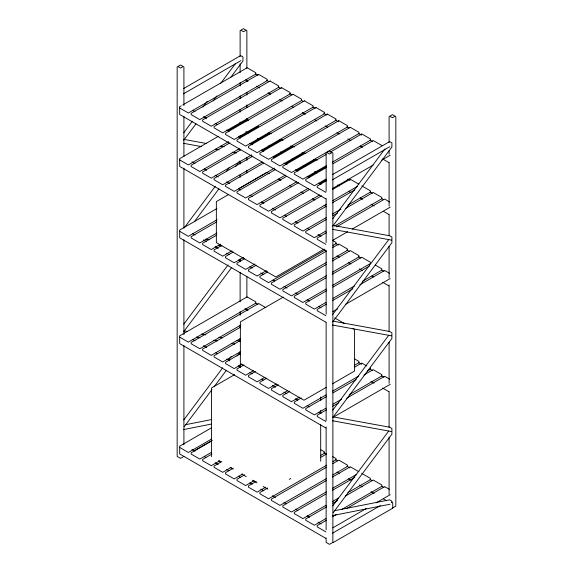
<?xml version="1.0" encoding="UTF-8"?>
<svg xmlns="http://www.w3.org/2000/svg" width="573" height="573" viewBox="0 0 573 573"><rect width="100%" height="100%" fill="white"/><g stroke="black" fill="none" stroke-linecap="round" stroke-linejoin="round"><path stroke-width="0.86" d="M183.761 132.75L192.284 121.347M202.935 107.101L207.197 101.407M220.512 83.594L235.424 63.653M183.711 140.235L195.98 123.825M213.056 100.984L216.787 95.992M230.661 77.434L242.938 61.017L242.938 56.885L240.689 55.588L183.424 88.65M184.305 227.746L215.247 186.354M226.457 171.37L229.121 167.796M194.383 221.687L218.922 188.854M235.467 166.729L239.736 161.02M183.768 324.182L228.054 264.948M183.711 331.674L231.728 267.448M332.727 218.75L384.92 148.944M183.768 419.902L222.718 367.802M228.591 359.951L231.256 356.385M332.669 226.242L391.896 147.025L391.896 142.892L389.647 141.588L332.383 174.65M184.227 426.706L211.981 389.583M214.116 386.725L226.392 370.308M237.064 356.026L240.266 351.743M332.734 314.462L388.759 239.528M332.669 321.962L391.896 242.744L391.896 237.072L389.647 235.768L333.035 225.418M332.734 410.182L388.759 335.248M332.669 417.681L391.896 338.464L391.896 332.791L389.647 331.488L333.035 321.138M332.734 505.902L388.759 430.968M333.185 512.706L391.896 434.184L391.896 428.511L389.647 427.207L333.035 416.858M182.508 66.948L180.538 68.08L178.575 66.948M245.466 30.598L243.496 31.73L241.527 30.598M183.353 93.886L240.868 60.674M181.247 105.804L179.693 106.7L179.693 114.493L325.851 198.874M182.794 104.909L247.149 67.757L255.802 72.75L255.802 74.046L188.345 112.996L179.693 108.003M218.463 136.245L179.693 158.628L179.693 166.421L325.851 250.802M227.768 130.873L247.149 119.685L248.596 120.516M228.663 141.646L188.345 164.924L179.693 159.924M229.923 142.863L191.153 165.246L191.153 166.542L199.805 171.535L239.342 148.708M239.228 137.491L258.609 126.304M240.603 149.925L202.613 171.864L202.613 173.161L211.265 178.153L251.583 154.875M250.688 144.109L270.069 132.915L271.509 133.745M252.836 156.092L214.073 178.475L214.073 179.772L222.718 184.771L262.262 161.937M262.14 150.72L281.529 139.533L282.969 140.364M263.523 163.155L225.533 185.093L225.533 186.39L234.178 191.382L274.496 168.104M273.6 157.339L292.989 146.151L294.429 146.982M228.613 194.505L216.35 201.581L216.35 242.615L275.864 276.974L324.16 249.097M238.583 188.753L266.939 172.373L269.26 173.712M275.756 169.329L236.993 191.704L236.993 193.008L245.638 198L285.182 175.166M285.06 163.957L304.442 152.762L305.889 153.593M216.916 208.543L179.693 230.031L179.693 237.816L325.851 322.198M286.443 176.391L248.446 198.322L248.446 199.619L257.098 204.611L296.642 181.784M296.52 170.568L315.902 159.38L317.342 160.211M326.073 154.502L294.286 172.86L294.286 174.156L302.931 179.148L326.195 165.719M329.948 152.268L361.735 133.917L370.387 138.91L370.387 140.206L332.397 162.138M331.473 152.948L329.504 154.087L327.534 152.948M394.425 116.598L392.462 117.737L390.492 116.598M217.031 219.76L188.345 236.32L179.693 231.327M216.744 221.873L191.153 236.642L191.153 237.945L199.805 242.938L216.859 233.089M298.676 182.558L259.906 204.941L259.906 206.237L268.558 211.229L308.095 188.402M307.98 177.186L326.589 166.442M326.674 167.388L305.738 179.478L305.738 180.774L314.391 185.767L326.023 179.048M332.877 163.806L373.195 140.528L381.847 145.521M216.573 235.202L202.613 243.26L202.613 244.556L211.265 249.549L220.569 244.177M310.136 189.176L271.366 211.552L271.366 212.855L280.011 217.847L319.555 195.013M319.44 183.804L326.417 179.772M326.503 180.717L317.198 186.089L317.198 187.385L325.851 192.378M332.311 179.886L389.833 146.681M221.823 245.402L214.073 249.878L214.073 251.175L222.718 256.167L232.022 250.795M332.827 188.352L373.145 165.074M381.675 160.154L390.206 155.226M321.589 195.787L282.826 218.17L282.826 219.466L291.471 224.458L326.366 204.317M332.447 189.52L350.282 179.227L358.927 184.22M233.283 252.013L225.533 256.489L225.533 257.793L234.178 262.785L243.482 257.413M332.569 200.736L357.38 186.411M326.073 206.43L294.286 224.788L294.286 226.084L302.931 231.077L326.195 217.647M332.276 202.849L354.759 189.871M244.743 258.631L236.993 263.107L236.993 264.404L245.638 269.396L254.942 264.024M332.397 214.066L340.921 209.145M347.904 205.113L370.387 192.134L370.387 190.83L361.735 185.838M326.674 219.316L305.738 231.399L305.738 232.702L314.391 237.695L326.023 230.976M332.877 215.734L337.533 213.049M345.283 208.572L373.195 192.456L381.847 197.449L381.847 198.745L334.546 226.056M256.203 265.249L248.446 269.725L248.446 271.022L257.098 276.014L266.402 270.642M326.503 232.645L317.198 238.017L317.198 239.313L325.851 244.306M336.587 226.829L384.655 199.075L389.697 201.983M267.663 271.86L259.906 276.336L259.906 277.64L268.558 282.632L325.156 249.95M332.827 240.28L347.56 231.771M352.209 229.085L390.206 207.154M332.906 245.473L336.007 243.683L336.007 242.386L332.404 240.309M326.417 251.175L271.366 282.955L271.366 284.251L280.011 289.243L326.531 262.384M332.619 247.593L338.822 244.012L347.467 249.004L347.467 250.301L332.734 258.803M326.245 264.504L282.826 289.573L282.826 290.869L291.471 295.861L326.366 275.72M332.447 260.923L350.282 250.623L358.927 255.615L358.927 256.919L332.569 272.139M283.284 297.093L240.359 321.876L240.359 363.49L303.998 400.233L326.223 387.398M240.123 325.464L199.805 348.735L191.153 343.743L191.153 342.446L258.609 303.504L265.815 307.665M240.603 327.126L202.613 349.064L202.613 350.361L211.265 355.353L240.724 338.342M326.073 277.833L294.286 296.184L294.286 297.487L302.931 302.48L326.195 289.05M332.276 274.252L361.735 257.241L370.387 262.233L370.387 263.53L332.397 285.469M240.431 340.455L214.073 355.675L214.073 356.979L222.718 361.971L240.553 351.672M326.674 290.712L305.738 302.802L305.738 304.098L314.391 309.091L326.023 302.379M332.877 287.137L369.32 266.094M332.999 298.347L354.708 285.812M362.458 281.336L381.847 270.148L381.847 268.852L375.358 265.106M240.266 353.792L225.533 362.294L225.533 363.59L234.178 368.582L241.935 364.106M326.503 304.048L317.198 309.42L317.198 310.716L325.851 315.709M332.705 300.467L352.868 288.828M359.844 284.795L384.655 270.47L389.697 273.385M332.827 311.676L337.476 308.99M345.233 304.514L390.206 278.557M243.969 364.879L236.993 368.912L236.993 370.208L245.638 375.2L253.388 370.724M234.565 374.649L211.573 387.928L211.573 456.652M255.429 371.497L248.446 375.523L248.446 376.826L257.098 381.819L264.848 377.342M266.882 378.108L259.906 382.141L259.906 383.437L268.558 388.43L276.308 383.953M278.342 384.727L271.366 388.759L271.366 390.055L280.011 395.048L287.768 390.571M211.487 427.823L179.693 446.174L179.693 453.966L325.851 538.348M289.802 391.345L282.826 395.37L282.826 396.666L291.471 401.666L299.228 397.189M211.602 439.04L188.345 452.469L179.693 447.477M183.912 456.402L180.538 458.35L177.164 456.402L177.164 66.948L180.538 65L183.912 66.948L183.912 105.446M194.254 450.75L212.053 440.479M212.089 440.709L191.153 452.792L191.153 454.088L199.805 459.08L211.43 452.369M354.279 365.402L358.927 362.716L358.927 361.42L354.601 358.92M301.262 397.956L294.286 401.988L294.286 403.285L302.931 408.277L326.195 394.847M354.759 367.071L361.735 363.046L366.784 365.954M332.361 383.86L354.587 371.025L354.587 329.411L353.054 328.522M211.917 454.038L202.613 459.41L202.613 460.706L211.265 465.699L219.788 460.778M332.397 391.266L358.755 376.046M367.286 371.125L370.387 369.334L370.387 368.038M326.674 396.516L305.738 408.606L305.738 409.903L314.391 414.895L326.023 408.177M332.877 392.935L356.141 379.505M363.891 375.029L373.195 369.657L381.847 374.649L381.847 375.952L349.279 394.747M221.823 461.544L214.073 466.021L214.073 467.324L222.718 472.317L231.248 467.389M332.999 404.151L341.529 399.223M326.503 409.845L317.198 415.217L317.198 416.514L325.851 421.513M332.705 406.264L338.908 402.683M346.665 398.206L384.655 376.275L389.697 379.19M233.283 468.162L225.533 472.639L225.533 473.935L234.178 478.928L242.708 474.007M332.827 417.481L390.206 384.354M244.743 474.781L236.993 479.257L236.993 480.554L245.638 485.546L254.168 480.618M256.203 481.392L248.446 485.868L248.446 487.172L257.098 492.164L265.628 487.236M320.672 455.456L324.554 453.214L324.554 451.918L320.952 449.841M267.663 488.01L259.906 492.486L259.906 493.783L268.558 498.775L326.703 465.204M320.386 457.569L326.589 453.988M289.258 479.379L290.79 478.491M332.906 461.623L336.007 459.833L336.007 458.536L332.404 456.452M326.417 467.317L271.366 499.104L271.366 500.401L280.011 505.393L326.531 478.534M332.619 463.736L338.822 460.155L347.467 465.147L347.467 466.451L332.734 474.953M326.245 480.647L282.826 505.715L282.826 507.012L291.471 512.011L326.366 491.863M332.447 477.065L350.282 466.773L358.927 471.765M332.569 488.282L356.599 474.408M326.073 493.976L294.286 512.334L294.286 513.63L302.931 518.622L326.195 505.193M332.276 490.395L354.759 477.416M332.397 501.611L338.6 498.03M347.904 492.658L370.387 479.68L370.387 478.383L361.735 473.391M326.674 506.861L305.738 518.952L305.738 520.248L314.391 525.24L326.023 518.522M332.877 503.28L337.533 500.594M345.283 496.118L373.195 480.002L381.847 484.994L381.847 486.298L341.529 509.569M326.503 520.191L317.198 525.563L317.198 526.859L325.851 531.859M332.705 516.61L336.587 514.375M346.665 508.552L384.655 486.62L389.697 489.528M332.827 527.826L366.168 508.58M376.246 502.757L390.206 494.7M332.319 533.313L380.293 505.615M392.462 508L395.836 506.052L395.836 116.598L392.462 114.65L389.088 116.598L389.088 142.562M333.157 542.567L392.741 508.165L392.741 502.972L391.431 502.213M185.48 424.715L211.766 419.529M183.353 429.607L211.387 424.077M334.446 510.715L389.647 499.828L391.896 501.124L391.896 502.492M332.311 515.614L390.149 504.204M184.069 139.418L206.717 143.558M220.655 146.108L224.136 146.745M238.074 149.288L240.689 149.768M183.353 143.279L201.639 146.624M215.577 149.173L219.058 149.811M232.122 152.196L236.477 152.998M332.311 229.286L391.538 240.116M205.85 239.12L209.331 239.758M218.191 245.373L221.672 246.003M332.311 325.006L391.538 335.828M184.069 330.857L187.557 331.495M201.495 334.038L205.85 334.84M218.915 337.225L222.396 337.862M236.334 340.412L240.689 341.207M196.417 337.11L199.898 337.748M213.836 340.29L217.317 340.928M231.256 343.478L234.737 344.115M332.311 420.725L391.538 431.548M255.658 73.967L257.979 75.307M266.481 80.22L268.801 81.559M278.084 86.917L281.178 88.7M289.68 93.614L292.001 94.953M301.283 100.311L303.604 101.65M312.879 107.008L315.2 108.347M323.709 113.253L326.803 115.044M335.305 119.95L338.399 121.741M346.909 126.647L349.229 127.987M358.505 133.344L361.599 135.135M370.108 140.041L372.421 141.381M245.745 79.926L248.066 81.266M256.575 86.179L259.669 87.963M268.171 92.876L270.492 94.216M279.774 99.573L282.095 100.912M291.371 106.27L293.691 107.609M302.2 112.523L305.294 114.306M314.57 119.664L316.89 121.003M325.4 125.917L327.713 127.256M336.996 132.614L339.316 133.953M347.825 138.859L350.912 140.65M360.195 146.008L362.516 147.347M382.621 158.95L388.809 162.524M268.028 133.036L269.575 133.932M279.631 139.733L281.178 140.629M290.454 145.986L292.001 146.874M302.057 152.683L303.604 153.571M313.653 159.38L315.2 160.268M347.682 179.02L350.003 180.359M370.108 191.969L372.421 193.309M381.704 198.666L383.251 199.562M245.745 131.854L248.066 133.194M257.349 138.551L258.896 139.447M268.945 145.248L270.492 146.144M280.548 151.945L282.095 152.841M292.144 158.642L293.691 159.538M303.747 165.339L305.294 166.234M314.57 171.592L316.89 172.931M337.769 184.986L339.316 185.874M348.599 191.232L350.912 192.571M360.195 197.929L362.516 199.268M371.018 204.181L374.112 205.965M383.394 211.322L388.809 214.452M192.7 110.317L195.021 111.656M203.522 116.563L206.617 118.353M215.126 123.259L217.446 124.599M226.722 129.956L229.042 131.296M238.325 136.653L240.646 137.993M249.921 143.35L252.242 144.69M261.524 150.047L263.845 151.387M273.12 156.744L274.668 157.639M283.95 162.997L287.044 164.78M295.546 169.694L297.867 171.033M307.149 176.391L309.47 177.73M318.746 183.088L321.066 184.427M278.535 179.07L280.856 180.409M289.358 185.315L291.678 186.655M300.947 192.012L303.267 193.352M312.543 198.702L314.864 200.041M324.139 205.399L326.46 206.738M335.305 243.281L338.399 245.065M346.909 249.978L349.229 251.318M358.505 256.675L360.825 258.015M381.704 270.069L384.025 271.409M191.926 161.794L195.021 163.584M204.296 168.942L206.617 170.281M215.126 175.188L218.22 176.978M226.722 181.885L229.816 183.675M238.325 188.581L240.646 189.921M249.921 195.278L252.242 196.618M261.524 201.975L263.845 203.315M272.347 208.228L275.441 210.012M284.724 215.369L286.271 216.265M295.546 221.622L297.867 222.961M307.149 228.319L309.47 229.658M317.972 234.572L321.066 236.355M336.996 255.938L339.316 257.277M348.599 262.635L350.912 263.974M359.421 268.887L362.516 270.671M371.791 276.028L373.338 276.924M382.621 282.281L388.809 285.848M192.7 233.641L195.021 234.98M203.522 239.894L206.617 241.677M215.126 246.591L218.22 248.374M226.722 253.287L229.042 254.627M238.325 259.984L240.646 261.324M249.921 266.681L252.242 268.021M260.751 272.934L263.845 274.718M273.12 280.075L274.668 280.963M283.95 286.321L287.044 288.112M295.546 293.018L297.867 294.357M307.149 299.715L309.47 301.054M318.746 306.412L321.066 307.751M334.653 317.9L344.624 323.652M255.658 303.096L257.979 304.435M358.505 362.473L361.599 364.263M370.108 369.17L372.421 370.509M381.704 375.867L384.025 377.206M244.972 308.611L248.066 310.394M371.018 381.382L374.112 383.172M382.621 388.079L388.809 391.653M192.7 339.445L195.021 340.785M203.522 345.691L206.617 347.482M215.899 352.839L217.446 353.727M226.722 359.085L229.816 360.875M238.325 365.782L240.646 367.121M249.921 372.479L252.242 373.818M261.524 379.176L263.071 380.071M272.347 385.428L275.441 387.212M283.95 392.125L287.044 393.909M295.546 398.822L297.867 400.162M307.149 405.519L309.47 406.859M318.746 412.216L321.066 413.556M179.693 337.132L188.345 342.124L255.802 303.174L255.802 301.878L247.149 296.886L179.693 335.828L179.693 343.621L325.851 428.002M323.709 452.727L326.03 454.067M335.305 459.424L337.626 460.764M346.909 466.121L350.003 467.912M370.108 479.515L372.421 480.854M381.704 486.212L384.025 487.551M336.996 472.088L339.316 473.427M348.599 478.784L350.912 480.124M359.421 485.03L362.516 486.821M371.018 491.727L374.112 493.518M383.394 498.875L386.489 500.659M218.499 460.656L220.813 461.988M230.052 467.324L233.132 469.101M241.605 473.993L246.225 476.657M252.385 480.217L257.005 482.881M263.165 486.441L267.784 489.106M191.926 449.339L195.021 451.13M204.296 456.488L205.843 457.376M215.126 462.733L218.22 464.524M226.722 469.43L229.042 470.77M238.325 476.127L240.646 477.467M249.921 482.824L252.242 484.164M260.751 489.077L263.845 490.86M272.347 495.774L275.441 497.557M283.95 502.471L286.271 503.81M295.546 509.168L297.867 510.507M307.149 515.865L309.47 517.204M317.972 522.118L321.066 523.901M389.088 150.62L389.088 154.201M389.088 162.259L389.088 206.13M389.088 214.187L389.088 235.675M389.088 246.419L389.088 277.755M389.088 284.917L389.088 331.473M389.088 342.217L389.088 383.401M389.088 391.459L389.088 427.265M389.088 437.113L389.088 494.413M326.13 191.446L326.13 152.948L329.504 151L332.877 152.948L332.877 542.402L329.504 544.35L326.13 542.402L326.13 537.925M326.13 198.609L326.13 242.479M326.13 250.537L326.13 314.104M326.13 322.162L326.13 420.639M326.13 426.906L326.13 529.867M320.687 396.974L320.687 400.541M320.687 410.361L320.687 413.04M320.687 424.643L320.687 461.229M246.87 68.201L246.87 30.598L243.496 28.65L240.123 30.598L240.123 56.562M246.87 79.84L246.87 81.631M246.87 92.375L246.87 95.061M246.87 104.909L246.87 107.595M246.87 118.339L246.87 121.025M246.87 131.769L246.87 133.559M246.87 157.733L246.87 160.419M246.87 170.267L246.87 172.953M246.87 276.802L246.87 297.394M246.87 309.033L246.87 310.824M240.123 63.725L240.123 72.678M240.123 82.526L240.123 86.108M240.123 95.956L240.123 98.642M240.123 109.386L240.123 112.072M240.123 121.92L240.123 123.711M240.123 135.35L240.123 137.14M240.123 161.314L240.123 164M240.123 174.744L240.123 177.422M240.123 258.896L240.123 261.582M240.123 272.325L240.123 301.871M240.123 311.719L240.123 315.3M240.123 325.149L240.123 327.835M240.123 338.579L240.123 341.264M240.123 352.008L240.123 354.694M240.123 364.543L240.123 367.229M183.912 116.19L183.912 156.472M183.912 168.111L183.912 228.097M183.912 239.736L183.912 334.639M183.912 345.383L183.912 444.763M258.609 74.375L191.153 113.318L191.153 114.614L199.805 119.607L267.262 80.664L267.262 79.368L258.609 74.375M270.069 80.986L202.613 119.936L202.613 121.232L211.265 126.225L278.714 87.282L278.714 85.979L270.069 80.986M281.529 87.605L214.073 126.547L214.073 127.851L222.718 132.843L290.174 93.893L290.174 92.597L281.529 87.605M292.989 94.223L225.533 133.165L225.533 134.462L234.178 139.454L301.634 100.511L301.634 99.215L292.989 94.223M304.442 100.834L236.993 139.783L236.993 141.08L245.638 146.072L313.094 107.13L313.094 105.826L304.442 100.834M315.902 107.452L248.446 146.394L248.446 147.698L257.098 152.69L324.554 113.741L324.554 112.444L315.902 107.452M327.362 114.07L259.906 153.012L259.906 154.309L268.558 159.301L336.007 120.359L336.007 119.062L327.362 114.07M338.822 120.681L271.366 159.631L271.366 160.927L280.011 165.919L347.467 126.977L347.467 125.673L338.822 120.681M350.282 127.299L282.826 166.242L282.826 167.538L291.471 172.537L358.927 133.588L358.927 132.291L350.282 127.299"/></g></svg>
